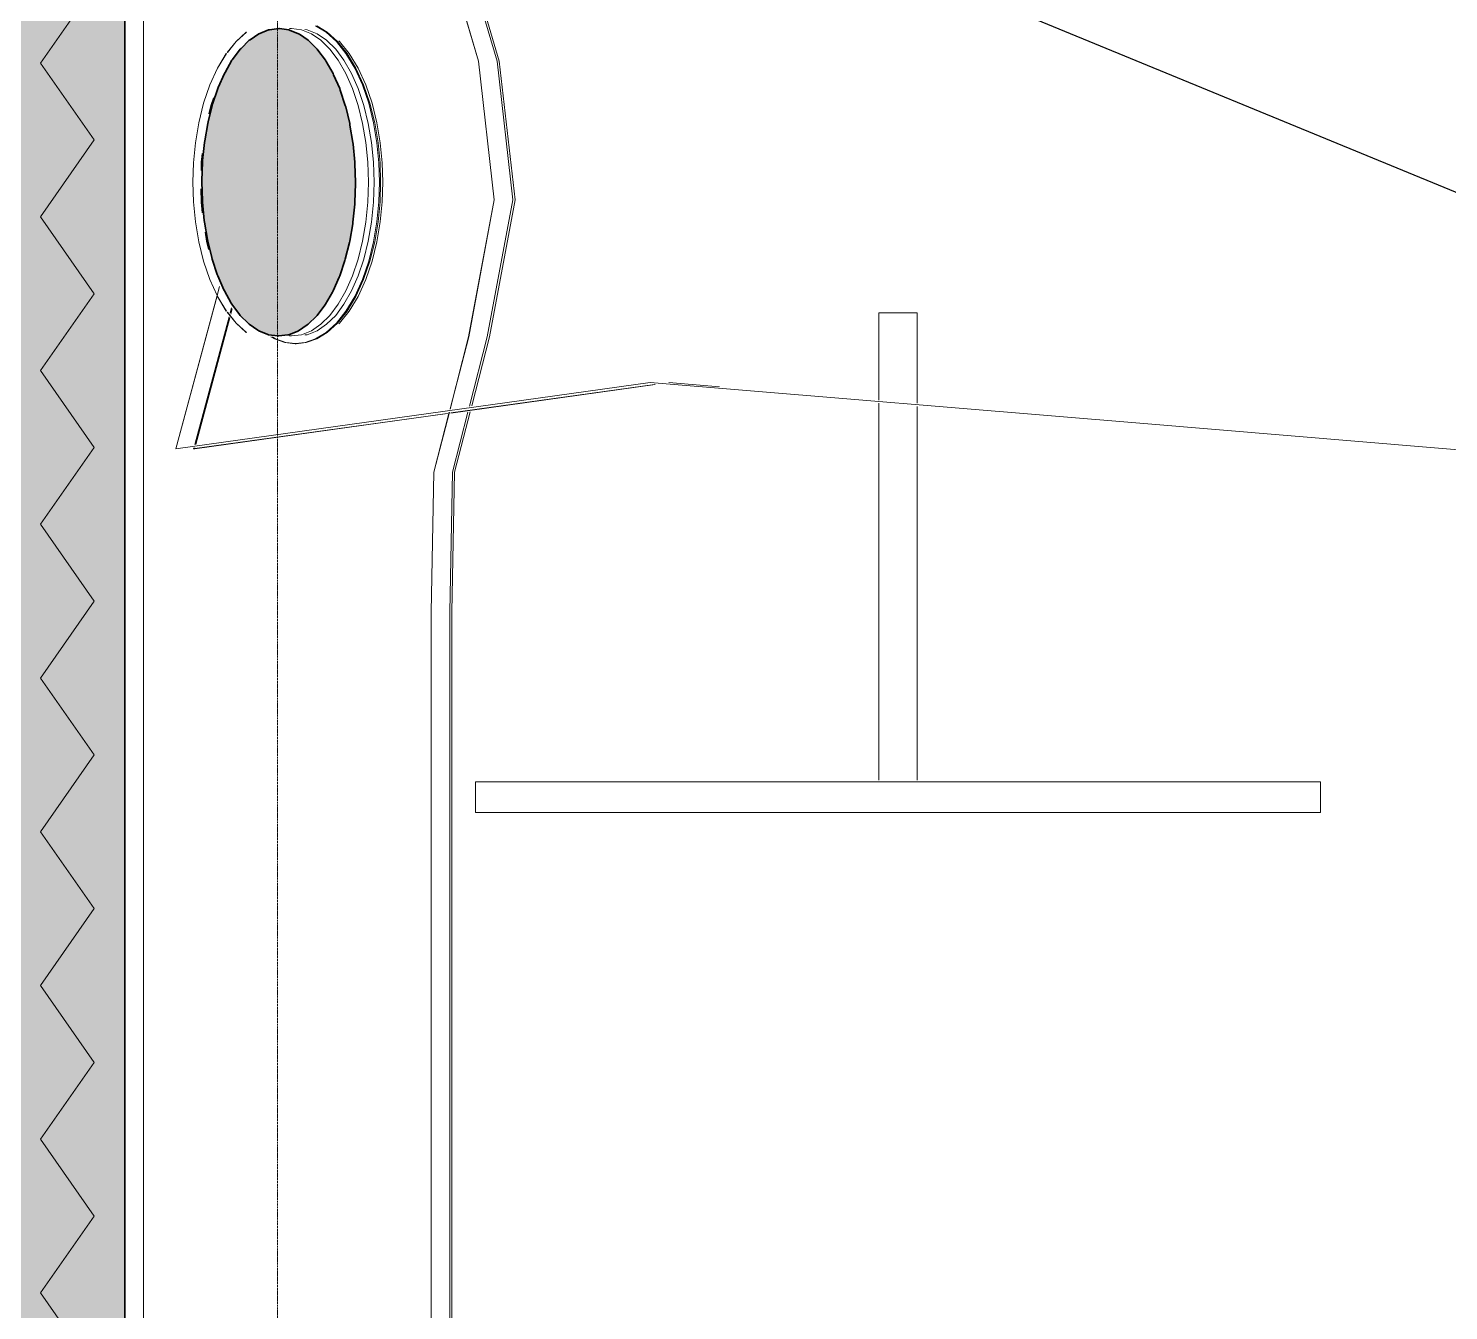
# Model space of a CAD drawing. Header units: millimetres. Extents: x 0 to 153524, y 0 to 59400.
# Drawn here: x 60676 to 62524, y 26452 to 28120 of the extents above; entities that cross this region are included whole.
import ezdxf

# ---------------------------------------------------------------- set-up
doc = ezdxf.new("R2010")
doc.units = ezdxf.units.MM
doc.linetypes.add('DASHDOT', pattern=[3.556, 2.54, -0.508, 0, -0.508])
for name, color, linetype, lineweight in [('01_切断（構造・壁）', 7, 'Continuous', 35), ('05_断熱（仮）', 2, 'Continuous', 9), ('10_見えがかり', 7, 'Continuous', 13), ('40_通り芯', 1, 'DASHDOT', 9)]:
    doc.layers.add(name, color=color, linetype=linetype, lineweight=lineweight)

msp = doc.modelspace()

# ---------------------------------------------------------------- hatches: boundary and pattern name
at = {"layer": '01_切断（構造・壁）'}
for points in [[(60799.8, 28581), (60801.6, 28580.9), (60801.7, 28579), (60801.7, 28310.5), (60801.7, 28310.5), (60801.7, 24037.2), (60801.7, 24037.2), (60801.7, 24037.2), (60801.7, 24037.2), (60801.7, 24002), (60801.6, 24000.1), (60799.8, 24000), (60653.7, 24000), (60651.8, 24000.1), (60651.7, 24002), (60651.7, 24037.2), (60651.7, 24037.2), (60651.7, 28310.4), (60651.7, 28310.4), (60651.7, 28310.4), (60651.7, 28579), (60651.8, 28580.9), (60653.7, 28581)], [(61071.6, 27777.1), (61071.6, 27777.1), (61062.6, 27761.3), (61061.7, 27760.1), (61051.8, 27746.8), (61050.8, 27745.8), (61040, 27735.2), (61039, 27734.5), (61027.6, 27726.8), (61026.6, 27726.4), (61014.8, 27721.7), (61013.7, 27721.6), (61001.8, 27720), (61000.7, 27720.1), (60988.7, 27721.7), (60987.6, 27722.1), (60975.9, 27726.8), (60974.8, 27727.5), (60963.5, 27735.2), (60962.5, 27736.2), (60951.8, 27746.8), (60950.8, 27748), (60940.9, 27761.3), (60940.1, 27762.8), (60931.1, 27778.6), (60930.3, 27780.2), (60922.4, 27798.2), (60921.8, 27800.1), (60915.2, 27820), (60914.7, 27822), (60909.4, 27843.5), (60909, 27845.6), (60905.2, 27868.2), (60905, 27870.4), (60902.6, 27893.9), (60902.5, 27896.1), (60901.8, 27920), (60901.8, 27922.2), (60902.6, 27946.1), (60902.8, 27948.3), (60905.2, 27971.8), (60905.5, 27973.9), (60909.4, 27996.5), (60909.9, 27998.5), (60915.2, 28020), (60915.8, 28021.8), (60922.4, 28041.8), (60923.2, 28043.4), (60931.1, 28061.4), (60931.9, 28062.9), (60940.9, 28078.7), (60941.8, 28079.9), (60951.8, 28093.2), (60952.8, 28094.2), (60963.5, 28104.8), (60964.5, 28105.5), (60975.9, 28113.2), (60977, 28113.6), (60988.7, 28118.3), (60989.8, 28118.4), (61001.8, 28120), (61002.9, 28119.9), (61014.8, 28118.3), (61015.9, 28117.9), (61027.6, 28113.2), (61028.7, 28112.5), (61040, 28104.8), (61041, 28103.8), (61051.8, 28093.2), (61052.7, 28092), (61062.6, 28078.7), (61063.5, 28077.2), (61072.5, 28061.4), (61073.2, 28059.8), (61081.1, 28041.8), (61081.7, 28039.9), (61088.4, 28020), (61088.9, 28018), (61094.2, 27996.5), (61094.5, 27994.4), (61098.4, 27971.8), (61098.6, 27969.6), (61100.9, 27946.1), (61101, 27943.9), (61101.8, 27920), (61101.7, 27917.8), (61100.9, 27893.9), (61100.7, 27891.7), (61098.4, 27868.2), (61098, 27866.1), (61094.2, 27843.5), (61093.7, 27841.5), (61088.4, 27820), (61087.8, 27818.2), (61081.1, 27798.2), (61080.4, 27796.6), (61072.5, 27778.6)]]:
    msp.add_hatch(color=7, dxfattribs=at).paths.add_polyline_path(points)
at = {"layer": '05_断熱（仮）', "true_color": 0xf3d98b}
msp.add_hatch(color=8, dxfattribs=at).paths.add_polyline_path([(60676.7, 28310.4), (60676.7, 28310.4), (60676.7, 28556), (60776.7, 28556), (60776.7, 28310.5), (60776.7, 28310.5), (60776.7, 24037.2), (60776.7, 24037.2), (60776.7, 24025), (60676.7, 24025), (60676.7, 24037.2)])

# ---------------------------------------------------------------- linework, layer by layer
at = {"layer": '01_切断（構造・壁）'}
for points in [[(60799.8, 28581), (60801.6, 28580.9), (60801.7, 28579), (60801.7, 28310.5), (60801.7, 28310.5), (60801.7, 24037.2), (60801.7, 24037.2), (60801.7, 24037.2), (60801.7, 24037.2), (60801.7, 24002), (60801.6, 24000.1), (60799.8, 24000), (60653.7, 24000), (60651.8, 24000.1), (60651.7, 24002), (60651.7, 24037.2), (60651.7, 24037.2), (60651.7, 28310.4), (60651.7, 28310.4), (60651.7, 28310.4), (60651.7, 28579), (60651.8, 28580.9), (60653.7, 28581), (60799.8, 28581)], [(61071.6, 27777.1), (61071.6, 27777.1), (61062.6, 27761.3), (61061.7, 27760.1), (61051.8, 27746.8), (61050.8, 27745.8), (61040, 27735.2), (61039, 27734.5), (61027.6, 27726.8), (61026.6, 27726.4), (61014.8, 27721.7), (61013.7, 27721.6), (61001.8, 27720), (61000.7, 27720.1), (60988.7, 27721.7), (60987.6, 27722.1), (60975.9, 27726.8), (60974.8, 27727.5), (60963.5, 27735.2), (60962.5, 27736.2), (60951.8, 27746.8), (60950.8, 27748), (60940.9, 27761.3), (60940.1, 27762.8), (60931.1, 27778.6), (60930.3, 27780.2), (60922.4, 27798.2), (60921.8, 27800.1), (60915.2, 27820), (60914.7, 27822), (60909.4, 27843.5), (60909, 27845.6), (60905.2, 27868.2), (60905, 27870.4), (60902.6, 27893.9), (60902.5, 27896.1), (60901.8, 27920), (60901.8, 27922.2), (60902.6, 27946.1), (60902.8, 27948.3), (60905.2, 27971.8), (60905.5, 27973.9), (60909.4, 27996.5), (60909.9, 27998.5), (60915.2, 28020), (60915.8, 28021.8), (60922.4, 28041.8), (60923.2, 28043.4), (60931.1, 28061.4), (60931.9, 28062.9), (60940.9, 28078.7), (60941.8, 28079.9), (60951.8, 28093.2), (60952.8, 28094.2), (60963.5, 28104.8), (60964.5, 28105.5), (60975.9, 28113.2), (60977, 28113.6), (60988.7, 28118.3), (60989.8, 28118.4), (61001.8, 28120), (61002.9, 28119.9), (61014.8, 28118.3), (61015.9, 28117.9), (61027.6, 28113.2), (61028.7, 28112.5), (61040, 28104.8), (61041, 28103.8), (61051.8, 28093.2), (61052.7, 28092), (61062.6, 28078.7), (61063.5, 28077.2), (61072.5, 28061.4), (61073.2, 28059.8), (61081.1, 28041.8), (61081.7, 28039.9), (61088.4, 28020), (61088.9, 28018), (61094.2, 27996.5), (61094.5, 27994.4), (61098.4, 27971.8), (61098.6, 27969.6), (61100.9, 27946.1), (61101, 27943.9), (61101.8, 27920), (61101.7, 27917.8), (61100.9, 27893.9), (61100.7, 27891.7), (61098.4, 27868.2), (61098, 27866.1), (61094.2, 27843.5), (61093.7, 27841.5), (61088.4, 27820), (61087.8, 27818.2), (61081.1, 27798.2), (61080.4, 27796.6), (61072.5, 27778.6), (61071.6, 27777.1)]]:
    msp.add_lwpolyline(points, dxfattribs=at)
at = {"layer": '05_断熱（仮）'}
msp.add_lwpolyline([(60761.7, 26375), (60691.7, 26475), (60761.7, 26575), (60691.7, 26675), (60761.7, 26775), (60691.7, 26875), (60761.7, 26975), (60691.7, 27075), (60761.7, 27175), (60691.7, 27275), (60761.7, 27375), (60691.7, 27475), (60761.7, 27575), (60691.7, 27675), (60761.7, 27775), (60691.7, 27875), (60761.7, 27975), (60691.7, 28075), (60761.7, 28175), (60691.7, 28275), (60761.7, 28375), (60691.7, 28475)], dxfattribs=at)
at = {"layer": '10_見えがかり'}
for points in [[(60825.9, 28581), (60825.9, 25502)], [(61224.7, 27625), (61248.8, 27718.7), (61282.1, 27897.2), (61261.6, 28077.5), (61210.2, 28252.1), (61069.8, 28292.2)], [(61070.2, 28292.1), (61210.4, 28252.1), (61261.8, 28077.5), (61282.3, 27897.2), (61249, 27718.7), (61224.9, 27625.1)], [(61249.9, 27628.6), (61273.1, 27718.7), (61306.4, 27897.2), (61285.9, 28077.5), (61234.5, 28252.1), (61105.8, 28288.8)], [(61109.9, 28288.5), (61237.4, 28252.1), (61288.7, 28077.5), (61309.3, 27897.2), (61276, 27718.7), (61252.9, 27629)], [(61051.2, 28123.7), (61064.9, 28115.3), (61078.2, 28103.2), (61090.7, 28087.5), (61102.2, 28068.5), (61112.1, 28046.7), (61120.3, 28022.7), (61126.7, 27997.3), (61131.1, 27971.3), (61133.6, 27945.3), (61134.4, 27920), (61133.6, 27894.7), (61131.1, 27868.7), (61126.7, 27842.7), (61120.3, 27817.3), (61112.1, 27793.3), (61102.2, 27771.5), (61090.7, 27752.5), (61078.2, 27736.8), (61064.9, 27724.7), (61051.2, 27716.3), (61037.6, 27711.5), (61024.4, 27710), (61023, 27710), (61009.7, 27711.5), (60996.1, 27716.3), (60991.7, 27719.1)], [(60993.5, 27718.9), (60997.6, 27716.3), (61011.2, 27711.5), (61023.7, 27710.1), (61036.2, 27711.5), (61049.8, 27716.3), (61063.5, 27724.7), (61076.8, 27736.8), (61089.3, 27752.5), (61100.7, 27771.5), (61110.7, 27793.3), (61118.9, 27817.3), (61125.2, 27842.7), (61129.6, 27868.7), (61132.2, 27894.7), (61133, 27920), (61132.2, 27945.3), (61129.6, 27971.3), (61125.2, 27997.3), (61118.9, 28022.7), (61110.7, 28046.7), (61100.7, 28068.5), (61089.3, 28087.5), (61076.8, 28103.2), (61063.5, 28115.3), (61049.8, 28123.7)], [(60934.9, 28089), (60946.3, 28103.2), (60959.6, 28115.3), (60959.8, 28115.3), (60946.5, 28103.2), (60935.1, 28088.9)], [(61015.9, 28120), (61018.5, 28120), (61031.5, 28118.3), (61044.3, 28113.2), (61056.7, 28104.8), (61068.5, 28093.2), (61079.3, 28078.7), (61089.2, 28061.4), (61097.8, 28041.8), (61105.1, 28020), (61110.8, 27996.5), (61115, 27971.8), (61117.6, 27946.1), (61118.5, 27920), (61117.6, 27893.9), (61115, 27868.2), (61110.8, 27843.5), (61105.1, 27820), (61097.8, 27798.2), (61089.2, 27778.6), (61079.3, 27761.3), (61068.5, 27746.8), (61056.7, 27735.2), (61044.3, 27726.8), (61031.5, 27721.7), (61018.5, 27720), (61015.9, 27720)], [(61035.9, 28118.7), (61038.9, 28118.3), (61051.7, 28113.2), (61064.1, 28104.8), (61075.9, 28093.2), (61086.7, 28078.7), (61096.6, 28061.4), (61105.2, 28041.8), (61112.5, 28020), (61118.2, 27996.5), (61122.5, 27971.8), (61125, 27946.1), (61125.9, 27920), (61125, 27893.9), (61122.5, 27868.2), (61118.2, 27843.5), (61112.5, 27820), (61105.2, 27798.2), (61096.6, 27778.6), (61086.7, 27761.3), (61075.9, 27746.8), (61064.1, 27735.2), (61051.7, 27726.8), (61038.9, 27721.7), (61035.9, 27721.3)], [(61080, 28104.2), (61081, 28103.2), (61093.6, 28087.5), (61105, 28068.5), (61115, 28046.7), (61123.2, 28022.7), (61129.5, 27997.3), (61133.9, 27971.3), (61136.4, 27945.3), (61137.2, 27920), (61136.4, 27894.7), (61133.9, 27868.7), (61129.5, 27842.7), (61123.2, 27817.3), (61115, 27793.3), (61105, 27771.5), (61093.6, 27752.5), (61081, 27736.8)], [(62780.1, 27551.6), (62132.6, 27605.6), (61485.2, 27659.3), (60868.1, 27573.3), (60868, 27573.3), (60921.6, 27772.8), (60912.2, 27793.3), (60904, 27817.3), (60897.7, 27842.7), (60893.3, 27868.7), (60890.7, 27894.7), (60889.9, 27920), (60890.7, 27945.3), (60893.3, 27971.3), (60897.7, 27997.3), (60904, 28022.7), (60912.2, 28046.7), (60922.2, 28068.5), (60933.6, 28087.5), (60933.7, 28087.5), (60922.3, 28068.5), (60912.3, 28046.7), (60904.1, 28022.7), (60897.8, 27997.3), (60893.4, 27971.3), (60890.8, 27945.3), (60890, 27920), (60890.8, 27894.7), (60893.4, 27868.7), (60897.8, 27842.7), (60904.1, 27817.3), (60912.3, 27793.3), (60921.6, 27772.9), (60924.7, 27784.5)], [(60911, 28009.2), (60913.6, 28020), (60916.9, 28030)], [(60900.7, 27935.5), (60901.1, 27946.1), (60902.2, 27957.5)], [(60902.4, 27880.4), (60901.1, 27893.9), (60900.5, 27911.5)], [(60910.5, 27832.5), (60907.8, 27843.5), (60905.9, 27855)], [(60924.8, 27784.3), (60921.7, 27772.8), (60922.3, 27771.5), (60933.7, 27752.5), (60933.6, 27752.5), (60921.6, 27772.4), (60868.1, 27573.3)], [(60938.5, 27750), (60940.3, 27756.7)], [(60941.4, 27755.3), (60939.6, 27748.6)], [(60892.5, 27578.7), (60937.2, 27745)], [(60938.2, 27743.6), (60894, 27579)], [(60935.1, 27751.1), (60946.5, 27736.8), (60959.8, 27724.7), (60959.6, 27724.7), (60946.3, 27736.8), (60934.9, 27751)], [(61081, 27736.8), (61080, 27735.8)], [(61782.5, 27636.7), (61782.5, 27750.3), (61783, 27750.3), (61783.5, 27750.3), (61784.3, 27750.3), (61785.1, 27750.3), (61785.8, 27750.3)], [(61785.8, 27750.3), (61787.6, 27750.3), (61788.9, 27750.3), (61789.8, 27750.3), (61790.7, 27750.3), (61791.4, 27750.3), (61792.4, 27750.3), (61794.2, 27750.3), (61796.3, 27750.3), (61797.2, 27750.3), (61799.3, 27750.3), (61800.3, 27750.3), (61802.3, 27750.3), (61803.5, 27750.3), (61804.8, 27750.3), (61805.3, 27750.3), (61806.6, 27750.3), (61809.7, 27750.3), (61811.4, 27750.3), (61812.6, 27750.3), (61814.6, 27750.3), (61815.7, 27750.3), (61817.8, 27750.3), (61818.7, 27750.3), (61820.8, 27750.3), (61823.5, 27750.3), (61824.2, 27750.3), (61826, 27750.3), (61826.9, 27750.3), (61828.1, 27750.3), (61828.7, 27750.3), (61829.8, 27750.3), (61830.3, 27750.3), (61830.8, 27750.3), (61831.4, 27750.3), (61831.9, 27750.3), (61832.2, 27750.3), (61832.5, 27750.3), (61832.5, 27632.6)], [(60868.1, 27573.3), (61485.1, 27659.3), (61485.2, 27659.3), (62132.7, 27605.6), (62780.2, 27551.6), (63427.7, 27497.7), (64075.2, 27443.7), (64575.8, 27402)], [(61491.4, 27656.8), (61225.6, 27619.8)], [(61225.7, 27620), (61490.5, 27656.9)], [(61509.4, 27659.3), (61509.5, 27659.3), (61575.1, 27653.9)], [(61782.5, 27142), (61782.5, 27632.6)], [(61832.5, 27628.4), (61832.5, 27142)], [(61221.1, 27619.1), (60892.5, 27573.3), (60891, 27573.3), (60891.4, 27574.5)], [(60892.8, 27574.7), (60892.5, 27573.5), (61221.2, 27619.3)], [(61164.8, 24302), (61200, 24446.4), (61200, 24628.6), (61200, 24810.7), (61200, 24992.9), (61200, 25175), (61200, 25357.2), (61200, 25539.3), (61200.1, 25721.4), (61200.1, 25903.6), (61200.1, 26085.7), (61200.1, 26267.9), (61200.1, 26450), (61200.1, 26814.3), (61200.1, 26996.4), (61200.1, 27178.6), (61200.1, 27360.7), (61203.5, 27542.8), (61223.6, 27620.9)], [(61223.9, 27620.9), (61203.7, 27542.8), (61200.3, 27360.7), (61200.3, 27178.6), (61200.3, 26996.4), (61200.3, 26814.3), (61200.3, 26632.2), (61200.3, 26450), (61200.3, 26085.7), (61200.3, 25903.6), (61200.3, 25721.4), (61200.3, 25539.3), (61200.3, 25357.2), (61200.3, 25175), (61200.3, 24992.9), (61200.3, 24810.7), (61200.3, 24628.6), (61200.3, 24446.4), (61165, 24302)], [(61189.2, 24302), (61224.4, 24446.4), (61224.4, 24628.6), (61224.4, 24810.7), (61224.4, 24992.9), (61224.4, 25175), (61224.4, 25357.2), (61224.4, 25539.3), (61224.4, 25721.4), (61224.4, 25903.6), (61224.4, 26085.7), (61224.4, 26267.9), (61224.4, 26450), (61224.4, 26632.2), (61224.4, 26814.3), (61224.4, 26996.4), (61224.4, 27178.6), (61224.4, 27360.7), (61227.8, 27542.8), (61247.9, 27620.8)], [(61250.9, 27621.3), (61230.7, 27542.8), (61227.2, 27360.7), (61227.2, 27178.6), (61227.2, 26996.4), (61227.2, 26814.3), (61227.2, 26632.2), (61227.2, 26450), (61227.2, 26267.9), (61227.2, 26085.7), (61227.2, 25903.6), (61227.2, 25721.4), (61227.2, 25539.3), (61227.2, 25357.2), (61227.2, 25175), (61227.2, 24992.9), (61227.2, 24810.7), (61227.2, 24628.6), (61227.2, 24446.4), (61192, 24302)], [(61257.8, 27100), (61257.8, 27140), (61259.6, 27140), (61260.7, 27140), (61264.4, 27140), (61353, 27140), (61399.4, 27140), (61438.8, 27140), (61497.8, 27140), (61627.3, 27140), (61694, 27140), (61825.9, 27140), (61894.8, 27140), (62033.7, 27140), (62090.1, 27140), (62117.2, 27140), (62176.2, 27140), (62228.8, 27140), (62262, 27140), (62273.4, 27140), (62299.3, 27140), (62308.8, 27140), (62327.1, 27140), (62334.5, 27140), (62345.6, 27140), (62355.4, 27140), (62357.2, 27140), (62357.2, 27100), (62350.5, 27100), (62345.6, 27100), (62334.5, 27100), (62327.1, 27100), (62308.8, 27100), (62294.3, 27100), (62273.4, 27100), (62262, 27100), (62228.8, 27100), (62090.1, 27100), (62053.7, 27100), (61987.6, 27100), (61920.9, 27100), (61855.3, 27100), (61789.1, 27100), (61720.2, 27100), (61650.3, 27100), (61581.3, 27100), (61515.1, 27100), (61341.6, 27100), (61306.1, 27100), (61287.8, 27100), (61269.3, 27100), (61260.7, 27100), (61257.8, 27100)]]:
    msp.add_lwpolyline(points, dxfattribs=at)
at = {"layer": '40_通り芯'}
msp.add_lwpolyline([(61000, 22750), (61000, 34100)], dxfattribs=at)
at = {"layer": '45_換気'}
msp.add_lwpolyline([(75700, 25200), (73600, 25400), (71500, 26975), (67000, 27480), (62700, 27838.3), (61700, 28250), (60850, 28700), (60700, 28730)], dxfattribs=at)

doc.saveas('drawing.dxf')
